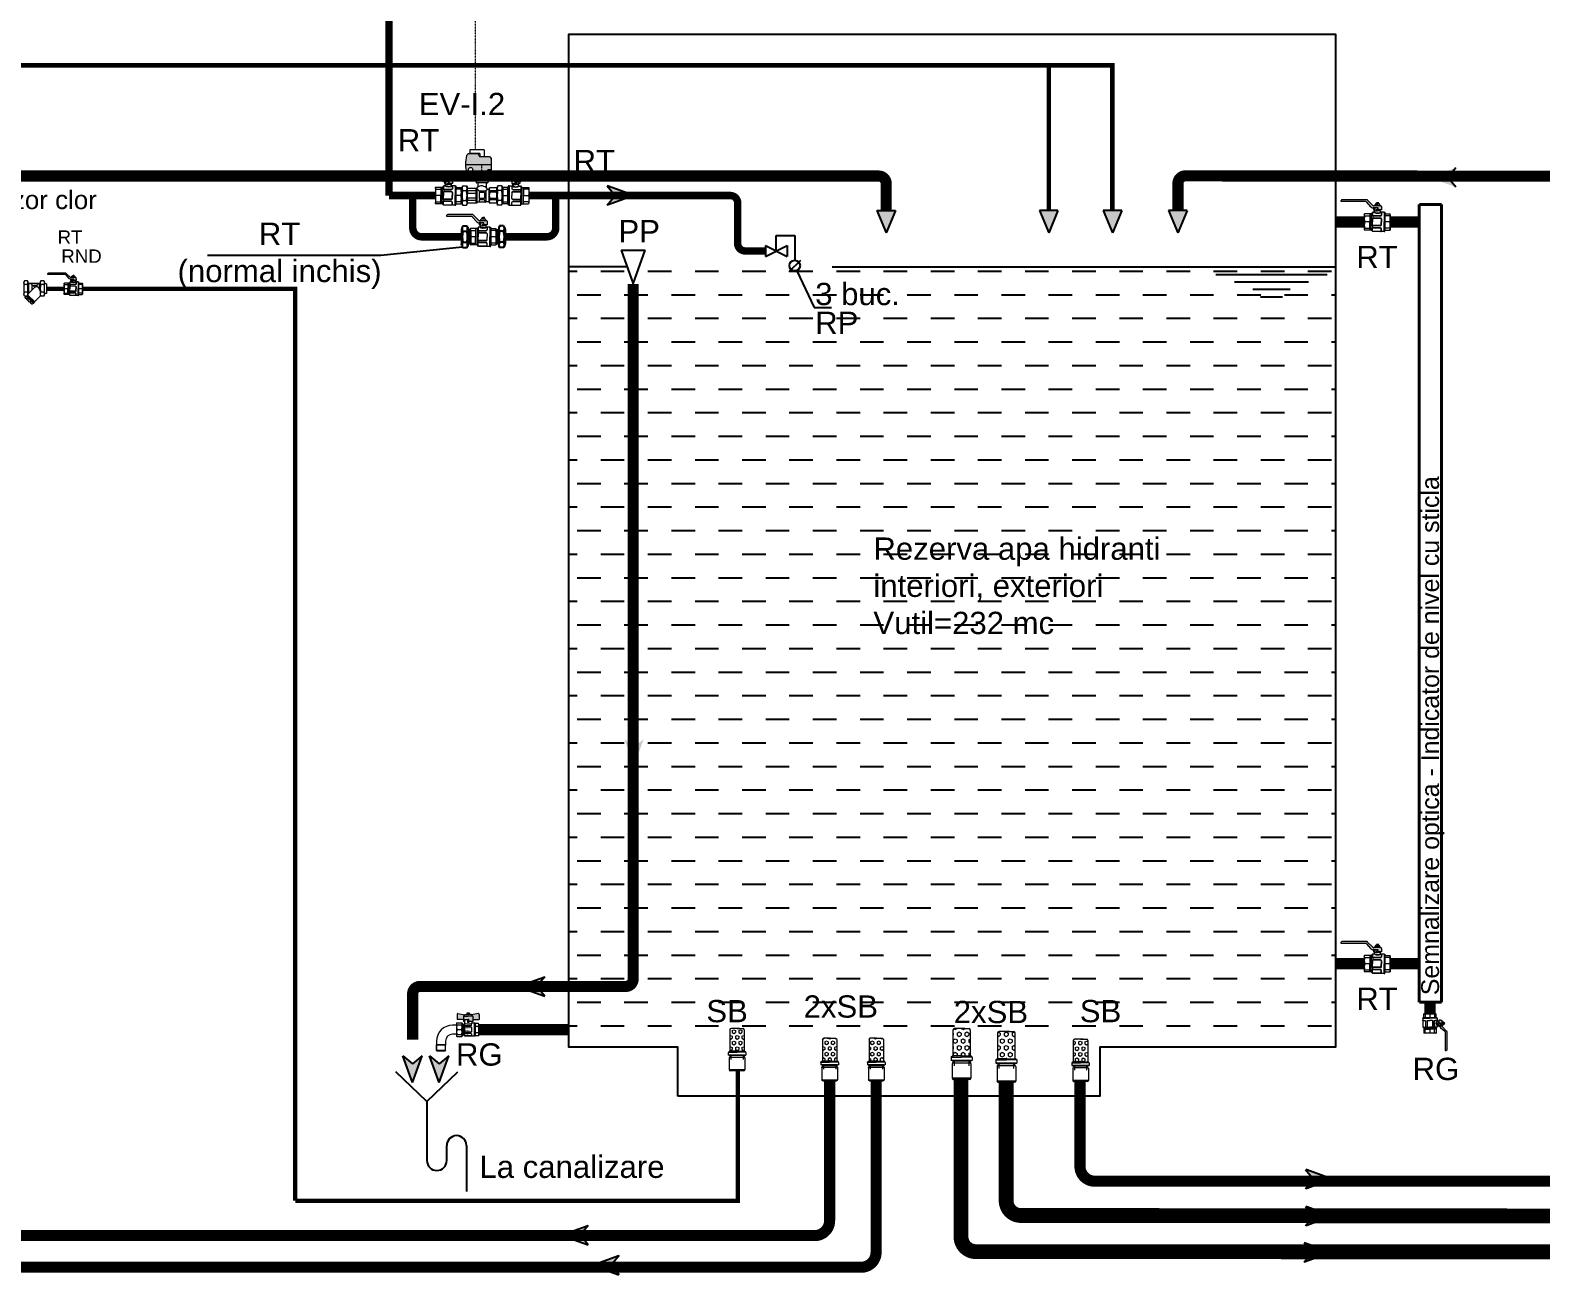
# Model space of a CAD drawing. Extents: x -6531732 to 89637, y -8915 to 32458.
# Drawn here: x 19345 to 29517, y 15421 to 23799 of the extents above; entities that cross this region are included whole.
import ezdxf
from ezdxf.enums import TextEntityAlignment as Align

# ---------------------------------------------------------------- set-up
doc = ezdxf.new("R2010")
doc.units = 0
doc.linetypes.add('ACAD_ISO07W100', pattern=[3, 0, -3])
doc.linetypes.add('DASHED', pattern=[0.75, 0.5, -0.25])
doc.layers.add('MC-SAN-VANE', color=7, linetype='Continuous')
doc.layers.add('SAN-MC-TEXT', color=7, linetype='Continuous')
for name, color, linetype, lineweight in [('S_HIDRANT', 1, 'HE_LINE', 25), ('S_TEXT', 7, 'Continuous', 15), ('SAN-MC-APA RECE', 5, 'Continuous', 25), ('SAN-MC-Circuit_Informatii', 83, 'ACAD_ISO07W100', 25), ('SAN-MC-COLD WATER', 5, 'Continuous', 30), ('SAN-MC-HIDRANT', 1, 'HE_LINE', 25), ('SAN-MC-RECIRCULARE BAZIN', 21, 'GW_LINE', 30), ('SAN-MC-VALVE', 7, 'Continuous', 5)]:
    doc.layers.add(name, color=color, linetype=linetype, lineweight=lineweight)
doc.styles.get("Standard").update_dxf_attribs({"font": 'arial.ttf'})
doc.styles.add('txt', font='TXT', dxfattribs={"height": 0.2})
doc.linetypes.add('GW_LINE', pattern='A,50,15,["GW",Standard,S=0.1,R=0,X=2.5,Y=-6],-30', length=95)
doc.linetypes.add('HE_LINE', pattern='A,300,-250,["HE",Standard,S=0.5,R=0,X=-100.5,Y=-30.5],-100', length=650)
doc.linetypes.add('PSI_LINE', pattern='A,300,-150,["PSI",Standard,S=0.5,R=0,X=-130,Y=-30],-5', length=455)
doc.dimstyles.get("Standard").update_dxf_attribs({"dimtxt": 0.18, "dimasz": 0.18, "dimexe": 0.18, "dimexo": 0.0625, "dimgap": 0.09, "dimtad": 0, "dimtih": 1, "dimtoh": 1, "dimdec": 4, "dimzin": 0, "dimdsep": 46, "dimtxsty": 'Standard', "dimcen": 0.09, "dimadec": 0, "dimazin": 0, "dimtfac": 1, "dimtdec": 4, "dimtofl": 0, "dimtmove": 0, "dimatfit": 3, "dimfxl": 1, "dimtolj": 1, "dimtzin": 0, "dimarcsym": 0})

# ---------------------------------------------------------------- blocks, each defined once
blk = doc.blocks.new('Robinet Golire')
at = {"layer": 'SAN-MC-VALVE', "lineweight": 5}
h = blk.add_hatch(color=1, dxfattribs=at)
h.dxf.hatch_style = 1
h.paths.add_polyline_path([(-78, 83), (-117.3, 90, 0.466736), (-122, 86), (-122, 57), (-86, 57), (-86, 75)])
h.paths.add_polyline_path([(-44, 85), (-60, 85), (-76, 85), (-86, 75), (-60, 75), (-34, 75)])
h.paths.add_polyline_path([(-34, 75), (-60, 75), (-86, 75), (-86, 57), (-82, 57), (-58, 57, -0.414214), (-56, 55), (-56, 51), (-56, 45), (-34, 45)])
h.paths.add_polyline_path([(2, 86, 0.466736), (-2.7, 90), (-42, 83), (-34, 75), (-34, 57), (2, 57)])
at = {"layer": 'SAN-MC-VALVE', "linetype": 'Continuous', "lineweight": 5}
for p, q in [((-122, 86), (-122, 57)), ((-117.3, 90), (-78, 83)), ((-86, 75), (-76, 85)), ((-76, 85), (-60, 85)), ((-68.8, 86), (-68.8, 85)), ((-67.6, 87), (-67.8, 87)), ((-67, 92), (-67, 87.6)), ((-54, 93), (-66, 93)), ((-60, 93), (-60, 87)), ((-44, 85), (-60, 85)), ((-53, 87.6), (-53, 92)), ((-52.2, 87), (-52.4, 87)), ((-51.2, 85), (-51.2, 86)), ((-34, 75), (-44, 85)), ((-2.7, 90), (-42, 83)), ((2, 86), (2, 57)), ((-125.4, 25), (-147.4, 25)), ((-124.8, 26.1), (-125.4, 25)), ((-125.4, 25), (-125.4, -25)), ((-124.8, 36.5), (-123.3, 39)), ((-124.8, 36.5), (-124.8, -36.5)), ((-123.3, 39), (-95.9, 39)), ((-123.3, 27.9), (-95.9, 27.9)), ((-95.9, 0), (-123.3, 0)), ((-82, 57), (-122, 57)), ((-95.9, 39), (-94.4, 36.5)), ((-94.4, 36.5), (-94.4, -36.5)), ((-94.4, 29), (-86.1, 29)), ((-80, 35.1), (-86.1, 29)), ((-86.1, 29), (-86.1, -29)), ((-86, 75), (-60, 75)), ((-86, 75), (-86, 45)), ((-80, 45), (-86, 45)), ((-82, 57), (-58, 57)), ((-82, 57), (-82, 45)), ((-80.1, 35), (-75.5, 35)), ((-80.1, 35), (-80.1, 22)), ((-44, 22), (-80.1, 22)), ((-44, 14), (-80.1, 14)), ((-80.1, 14), (-80.1, -14)), ((-80, 57), (-80, 35)), ((-78.1, 22), (-78.1, 14)), ((-56, 51), (-64, 51)), ((-64, 51), (-64, 41)), ((-56, 45), (-64, 45)), ((-56, 41), (-64, 41)), ((-34, 75), (-60, 75)), ((-56, 51), (-56, 55)), ((-56, 51), (-56, 41)), ((-34, 45), (-56, 45)), ((-42, 24), (-42, 35.2)), ((-42, 12), (-42, -12)), ((-40, 45), (-40, 37)), ((-20, 37), (-40, 37)), ((-34, 75), (-34, 45)), ((-34, 57), (2, 57)), ((-26, 37), (-26, -37)), ((-20, 37), (-20, -37)), ((-2, 34.5), (-20, 34.5)), ((-2, 17.2), (-20, 17.2)), ((0, 31), (-2, 34.5)), ((0, 31), (0, -31)), ((-237.4, -65), (-237.4, -85.4)), ((-187.4, -65), (-187.4, -85.4)), ((-125.4, -25), (-147.4, -25)), ((-125.4, -25), (-124.8, -26.1)), ((-124.8, -36.5), (-123.3, -39)), ((-123.3, -27.9), (-95.9, -27.9)), ((-123.3, -39), (-95.9, -39)), ((-95.9, -39), (-94.4, -36.5)), ((-94.4, -29), (-86.1, -29)), ((-78.1, -37), (-86.1, -29)), ((-44, -14), (-80.1, -14)), ((-44, -22), (-80.1, -22)), ((-80.1, -22), (-80.1, -35)), ((-44, -35), (-80.1, -35)), ((-78.1, -14), (-78.1, -22)), ((-78.1, -35), (-78.1, -37)), ((-20, -37), (-78.1, -37)), ((-42, -24), (-42, -33)), ((-2, -17.2), (-20, -17.2)), ((-2, -34.5), (-20, -34.5)), ((0, -31), (-2, -34.5)), ((-237.4, -85.4), (-238.5, -86)), ((-186.3, -86), (-238.5, -86)), ((-238.5, -91), (-238.5, -86)), ((-238.5, -117.6), (-238.5, -91)), ((-186.3, -117.6), (-238.5, -117.6)), ((-236.1, -120), (-238.5, -117.6)), ((-236.8, -86), (-237.6, -85.5)), ((-187.4, -85.4), (-237.4, -85.4)), ((-236.8, -91), (-236.8, -86)), ((-236.8, -91), (-236.8, -119.3)), ((-188.7, -120), (-236.1, -120)), ((-186.3, -117.6), (-188.7, -120)), ((-187.1, -85.5), (-188, -86)), ((-188, -91), (-188, -86)), ((-188, -119.3), (-188, -91)), ((-186.3, -86), (-187.4, -85.4)), ((-186.3, -91), (-186.3, -86)), ((-186.3, -117.6), (-186.3, -91))]:
    blk.add_line(p, q, dxfattribs=at)
for centre, radius, start, end in [((-118, 86), 4, 79.9194, 180), ((-67.8, 86), 1, 90, 180), ((-67.6, 87.6), 0.6, 270, 0), ((-63.8, 75.3), 12.3, 71.94677, 106.39293), ((-66, 92), 1, 90, 180), ((-63.5, 86.4), 6.62, 58.10921, 121.89079), ((-56.5, 86.4), 6.62, 58.10921, 121.89079), ((-56.2, 75.3), 12.3, 73.60707, 108.05323), ((-54, 92), 1, 0, 90), ((-52.4, 87.6), 0.6, 180, 270), ((-52.2, 86), 1, 0, 90), ((-2, 86), 4, 0, 100.0806), ((-147.4, -65), 90, 90, 180), ((-113.5, 33.5), 11.3, 150.64159, 209.35841), ((-56.8, 14), 68, 168.13983, 191.86017), ((-105.7, 33.5), 11.3, 330.64159, 29.35841), ((-162.4, 14), 68, 348.13983, 11.86017), ((-60, 76.1), 44, 249.38726, 297.06653), ((-58, 55), 2, 0, 90), ((-44, 24), 2, 270, 0), ((-44, 12), 2, 0, 90), ((-19.2, 25.9), 19.3, 333.33688, 26.66312), ((-73.7, 0), 73.7, 346.50423, 13.49577), ((-147.4, -65), 40, 90, 180), ((-56.8, -14), 68, 168.13983, 191.86017), ((-113.5, -33.5), 11.3, 150.64159, 209.35841), ((-162.4, -14), 68, 348.13983, 11.86017), ((-105.7, -33.5), 11.3, 330.64159, 29.35841), ((-44, -12), 2, 270, 0), ((-44, -24), 2, 0, 90), ((-44, -33), 2, 270, 0), ((-19.1, -25.8), 19.1, 333.2139, 26.7861)]:
    blk.add_arc(centre, radius, start, end, dxfattribs=at)
at = {"layer": 'SAN-MC-VALVE', "linetype": 'Continuous', "lineweight": 5, "style": 'txt'}
for s, height, width, p in [('CW617N', 6, 0.666667, (-60.8, 7)), ('PN40', 8, 0.75, (-61.7, -6.2))]:
    blk.add_text(s, height=height, dxfattribs=dict(at, width=width)).set_placement(p, align=Align.MIDDLE)
blk.add_text('ITALY', height=5, dxfattribs=at).set_placement((-63.8, -28), align=Align.MIDDLE)
blk = doc.blocks.new('Robinet Sfera')
at = {"layer": 'SAN-MC-VALVE'}
h = blk.add_hatch(color=1, dxfattribs=at)
h.dxf.hatch_style = 1
h.paths.add_polyline_path([(116, 81), (117, 103), (116, 105), (116, 106), (115, 107), (114, 107), (113, 108), (112, 108), (63, 108), (61, 108), (59, 109), (20, 148), (19, 149), (17, 150), (-151, 150), (-155, 148), (-156, 145), (-156, 137), (8, 137), (10, 137), (12, 136), (14, 135), (15, 134), (42, 102), (46, 98), (47, 97), (50, 96), (53, 95), (57, 94), (60, 94), (93, 94), (93, 81)])
at = {"layer": 'SAN-MC-VALVE', "linetype": 'Continuous'}
for p, q in [((-156, 137), (-156, 145)), ((-156, 137), (-156, 138)), ((8, 137), (-156, 137)), ((17, 150), (-151, 150)), ((15, 134), (42, 102)), ((59, 109), (20, 148)), ((89, 108), (63, 108)), ((72, 110), (72, 116)), ((77, 120), (89, 120)), ((81, 123), (79, 123)), ((79, 120), (79, 123)), ((79, 123), (89, 123)), ((79, 120), (80, 121)), ((79, 120), (79, 121)), ((79, 121), (79, 120)), ((80, 120), (82, 121)), ((80, 121), (80, 120)), ((81, 123), (81, 129)), ((81, 129), (89, 129)), ((82, 120), (85, 121)), ((82, 121), (82, 120)), ((85, 121), (85, 120)), ((85, 120), (89, 121)), ((96, 129), (89, 129)), ((89, 123), (89, 128)), ((99, 123), (89, 123)), ((89, 120), (92, 121)), ((89, 121), (89, 120)), ((100, 120), (89, 120)), ((112, 108), (89, 108)), ((92, 120), (95, 121)), ((92, 121), (92, 120)), ((95, 120), (97, 121)), ((95, 121), (95, 120)), ((96, 123), (96, 129)), ((96, 123), (99, 123)), ((97, 120), (99, 121)), ((97, 121), (97, 120)), ((99, 121), (99, 123)), ((99, 120), (99, 121)), ((99, 120), (99, 121)), ((99, 120), (99, 121)), ((99, 121), (99, 120)), ((105, 110), (105, 116)), ((117, 94), (117, 103)), ((0, 51), (2, 55)), ((0, 51), (0, -51)), ((47, 55), (2, 55)), ((2, 42), (36, 42)), ((36, 0), (2, 0)), ((36, 55), (36, 0)), ((36, -55), (36, 0)), ((57, 65), (47, 55)), ((47, 55), (47, 0)), ((47, -55), (47, 0)), ((68, 64), (55, 64)), ((55, 64), (55, 39)), ((109, 41), (55, 41)), ((109, 39), (55, 39)), ((109, 26), (55, 26)), ((55, 26), (55, 0)), ((109, 24), (55, 24)), ((55, -26), (55, 0)), ((68, 65), (57, 65)), ((57, 39), (57, 26)), ((93, 94), (60, 94)), ((61, 94), (61, 81)), ((61, 81), (72, 81)), ((69, 65), (69, 74)), ((71, 75), (89, 75)), ((72, 75), (72, 94)), ((85, 76), (85, 86)), ((93, 76), (85, 76)), ((86, 87), (92, 87)), ((92, 81), (86, 81)), ((107, 75), (89, 75)), ((93, 81), (93, 94)), ((93, 76), (93, 86)), ((116, 81), (93, 81)), ((106, 75), (106, 81)), ((108, 65), (108, 74)), ((134, 65), (110, 65)), ((110, 64), (110, 64)), ((114, 61), (114, 46)), ((114, 20), (114, 0)), ((114, -20), (114, 0)), ((115, 61), (115, 46)), ((115, 20), (115, 0)), ((115, -20), (115, 0)), ((116, 94), (117, 94)), ((116, 94), (116, 81)), ((134, 61), (134, 65)), ((134, 65), (134, 64)), ((134, 65), (134, 0)), ((134, 65), (138, 65)), ((134, 64), (134, 63)), ((134, 63), (134, 0)), ((134, -63), (134, 0)), ((134, 0), (134, -65)), ((138, 65), (141, 56)), ((138, 65), (138, 0)), ((138, -65), (138, 0)), ((141, -55), (141, 55)), ((173, 42), (141, 42)), ((173, 0), (141, 0)), ((142, 55), (173, 55)), ((175, 51), (173, 55)), ((175, 43), (175, -43)), ((0, -51), (2, -55)), ((2, -42), (36, -42)), ((47, -55), (2, -55)), ((57, -65), (47, -55)), ((109, -24), (55, -24)), ((109, -26), (55, -26)), ((109, -39), (55, -39)), ((55, -64), (55, -39)), ((109, -41), (55, -41)), ((110, -64), (55, -64)), ((57, -39), (57, -26)), ((134, -65), (57, -65)), ((114, -61), (114, -46)), ((115, -61), (115, -46)), ((134, -65), (134, -62)), ((134, -64), (134, -63)), ((134, -65), (134, -64)), ((134, -65), (138, -65)), ((138, -65), (141, -56)), ((173, -42), (141, -42)), ((142, -55), (173, -55)), ((175, -51), (173, -55))]:
    blk.add_line(p, q, dxfattribs=at)
at = {"layer": 'SAN-MC-VALVE'}
blk.add_line((175, 49), (175, -49), dxfattribs=at)
at = {"layer": 'SAN-MC-VALVE', "linetype": 'Continuous'}
for centre, radius, start, end in [((-151, 145), 4.67, 90, 180), ((8, 128), 9.33, 39.9999, 90), ((17, 145), 4.67, 45.0001, 90), ((60, 117), 23.3, 220, 270), ((63, 112), 4.67, 225.0004, 270), ((70, 110), 2.33, 270, 0), ((77, 116), 4.67, 90, 180), ((84, 106), 17.3, 72.983, 107.017), ((85, 115), 14.2, 74.0201, 105.9799), ((93, 115), 14.2, 74.0201, 105.9799), ((94, 106), 17.4, 73.0712, 106.9288), ((100, 116), 4.67, 0, 90), ((107, 110), 2.33, 180, 270), ((112, 103), 4.67, 0, 90), ((10, 49), 10.3, 140.9211, 219.0789), ((98, 21), 98.2, 167.5816, 192.4184), ((98, -21), 98.2, 167.5816, 192.4184), ((68, 67), 1.56, 270, 0), ((68, 65), 1.56, 270, 0), ((71, 74), 1.56, 90, 180), ((86, 86), 0.778, 90, 180), ((86, 82), 0.778, 180, 270), ((92, 86), 0.778, 0, 90), ((92, 82), 0.778, 270, 0), ((107, 74), 1.56, 0, 90), ((110, 67), 1.56, 180, 270), ((110, 65), 1.56, 180, 270), ((109, 46), 4.67, 270, 0), ((109, 46), 6.22, 270, 0), ((109, 20), 6.22, 0, 90), ((109, 20), 4.67, 0, 90), ((110, 61), 3.11, 0, 90), ((112, 61), 3.11, 0, 90), ((142, 57), 1.56, 195.0002, 270), ((164, 49), 10.5, 321.7703, 38.2297), ((74, 21), 101, 347.8706, 12.1294), ((74, -21), 101, 347.8706, 12.1294), ((10, -49), 10.3, 140.9211, 219.0789), ((109, -20), 6.22, 270, 0), ((109, -20), 4.67, 270, 0), ((109, -46), 6.22, 0, 90), ((109, -46), 4.67, 0, 90), ((110, -61), 3.11, 270, 0), ((112, -61), 3.11, 270, 0), ((112, -67), 3.11, 89.99999722523565, 90), ((142, -57), 1.56, 90, 164.9998), ((164, -49), 10.5, 321.7703, 38.2297)]:
    blk.add_arc(centre, radius, start, end, dxfattribs=at)
at = {"layer": 'SAN-MC-VALVE', "linetype": 'Continuous', "extrusion": (0, 0, -1)}
for centre, major_axis, ratio in [((89, 66), (-19.4, -0.8), 0.343041), ((89, 64), (-19.9, 0), 0.355391)]:
    blk.add_ellipse(centre, major_axis=major_axis, ratio=ratio, start_param=3.141593, end_param=6.283185, dxfattribs=at)
blk = doc.blocks.new('Electrovana')
at = {"layer": 'SAN-MC-VALVE'}
h = blk.add_hatch(color=114, dxfattribs=at)
h.dxf.hatch_style = 1
h.paths.add_polyline_path([(253, 530, -0.142538), (244, 544), (240, 560, 0.265741), (218, 571), (97, 571, 0.235859), (69, 550, 0.055764), (57, 420), (407, 420), (407, 513, 0.33673), (383, 530)])
h = blk.add_hatch(color=114, dxfattribs=at)
h.dxf.hatch_style = 1
h.paths.add_polyline_path([(352, 288), (352, 339, -0.325364), (368, 354), (407, 354), (407, 420), (57, 420, 0.047546), (69, 309, 0.433153), (94, 288)])
h.paths.add_polyline_path([(96, 356, -1), (155, 356, -1)], flags=16)
at = {"layer": 'SAN-MC-VALVE', "linetype": 'Continuous'}
for p, q in [((311, 629), (113, 629)), ((113, 629), (113, 577)), ((311, 629), (311, 530)), ((407, 420), (56, 420)), ((221, 571), (97, 571)), ((254, 577), (113, 577)), ((244, 545), (240, 560)), ((385, 530), (253, 530)), ((254, 577), (254, 530)), ((407, 513), (407, 288)), ((407, 288), (89, 288)), ((152, 241), (152, 289)), ((153, 241), (361, 241)), ((203, 241), (203, 200)), ((352, 288), (352, 339)), ((361, 200), (361, 288)), ((361, 241), (361, 241)), ((407, 354), (368, 354)), ((5, 105), (0, 87)), ((0, 87), (0, -87)), ((4, 102), (9, 102)), ((5, 105), (5, -102)), ((9, 105), (5, 105)), ((18, 132), (9, 117)), ((9, 117), (9, -117)), ((18, 132), (67, 132)), ((18, 67), (67, 67)), ((67, 132), (76, 117)), ((76, 117), (76, -117)), ((76, 79), (76, -76)), ((78, 76), (76, 79)), ((81, 102), (78, 97)), ((78, 97), (78, -95)), ((78, -74), (78, 76)), ((81, 102), (210, 102)), ((81, 68), (196, 68)), ((81, 68), (81, 33)), ((81, 33), (196, 33)), ((196, 102), (196, -100)), ((361, 200), (203, 200)), ((361, 200), (203, 200)), ((203, 200), (203, 174)), ((359, 172), (205, 172)), ((215, -98), (215, 98)), ((226, 170), (226, 116)), ((314, 58), (243, 58)), ((314, 40), (243, 40)), ((243, 40), (243, -40)), ((314, 40), (314, -40)), ((333, 66), (333, -91)), ((339, 170), (339, 109)), ((356, 86), (372, 86)), ((361, 200), (361, 174)), ((375, 86), (375, -84)), ((376, 88), (387, 107)), ((483, 107), (387, 107)), ((483, 63), (387, 63)), ((387, 63), (387, 45)), ((483, 45), (387, 45)), ((488, 98), (483, 107)), ((483, 63), (483, 45)), ((488, 98), (488, -95)), ((488, -61), (488, 63)), ((501, 132), (492, 117)), ((492, 117), (492, -117)), ((550, 132), (501, 132)), ((550, 67), (501, 67)), ((550, 132), (560, 117)), ((560, 117), (560, -117)), ((560, 105), (563, 105)), ((564, 102), (560, 102)), ((563, 105), (563, -102)), ((563, 105), (568, 87)), ((568, 87), (568, -87)), ((5, -105), (0, -87)), ((4, -102), (9, -102)), ((9, -105), (5, -105)), ((18, -132), (9, -117)), ((18, -67), (67, -67)), ((18, -132), (67, -132)), ((18, -132), (67, -132)), ((67, -132), (76, -117)), ((76, -76), (78, -74)), ((81, -100), (78, -95)), ((81, -31), (196, -31)), ((81, -31), (81, -66)), ((81, -66), (196, -66)), ((81, -100), (213, -100)), ((330, -93), (217, -93)), ((314, -40), (243, -40)), ((314, -59), (243, -59)), ((243, -59), (243, -93)), ((314, -59), (314, -93)), ((335, -84), (372, -84)), ((376, -86), (387, -105)), ((483, -43), (387, -43)), ((387, -43), (387, -61)), ((483, -61), (387, -61)), ((483, -105), (387, -105)), ((483, -43), (483, -61)), ((488, -95), (483, -105)), ((501, -132), (492, -117)), ((550, -67), (501, -67)), ((550, -132), (501, -132)), ((550, -132), (501, -132)), ((550, -132), (560, -117)), ((564, -102), (560, -102)), ((560, -105), (563, -105)), ((563, -105), (568, -87))]:
    blk.add_line(p, q, dxfattribs=at)
at = {"layer": 'SAN-MC-VALVE'}
for p, q in [((488, 87), (492, 80)), ((488, -87), (492, -82))]:
    blk.add_line(p, q, dxfattribs=at)
blk.add_circle((126, 356), 29.7, dxfattribs=at)
at = {"layer": 'SAN-MC-VALVE', "linetype": 'Continuous'}
for centre, radius, start, end in [((646, 430), 590, 168.2727, 191.9282), ((104, 532), 39.3, 99.7422, 152.8269), ((219, 546), 24.7, 33.2981, 87.1742), ((274, 553), 31, 193.5778, 227.9574), ((384, 506), 23.5, 17.3011, 88.3073), ((91, 310), 21.7, 182.7072, 263.6129), ((370, 336), 18.1, 97.7386, 169.8307), ((71, 100), 62.5, 148.5878, 211.4122), ((261, 0), 252, 164.5036, 180), ((261, 0), 252, 180, 195.4964), ((14, 100), 62.5, 328.5878, 31.4122), ((-176, 0), 252, 0, 15.4964), ((-176, 0), 252, 344.5036, 0), ((128, 85), 49.9, 160.0653, 199.9347), ((251, 1), 172, 169.3114, 190.6886), ((205, 174), 1.88, 180, 270), ((210, 105), 2.35, 270, 0), ((348, 164), 149, 204.6105, 225.2758), ((224, 170), 1.88, 0, 90), ((298, 125), 68.2, 283.3029, 325.7556), ((341, 170), 1.88, 90, 180), ((356, 88), 2.35, 180, 270), ((359, 174), 1.88, 270, 0), ((372, 91), 4.71, 270, 330), ((429, 85), 47.6, 152.3465, 207.6535), ((560, 1), 178, 165.8047, 194.1953), ((440, 85), 47.6, 332.3465, 27.6535), ((310, 1), 178, 345.8047, 14.1953), ((555, 100), 62.5, 148.5878, 211.4122), ((744, 0), 252, 164.5036, 180), ((744, 0), 252, 180, 195.4964), ((497, 100), 62.5, 328.5878, 31.4122), ((308, 0), 252, 0, 15.4964), ((308, 0), 252, 344.5036, 0), ((71, -100), 62.5, 148.5878, 211.4122), ((14, -100), 62.5, 328.5878, 31.4122), ((128, -83), 49.9, 160.0653, 199.9347), ((213, -98), 2.35, 270, 0), ((217, -95), 2.35, 90, 180), ((330, -91), 2.35, 270, 0), ((335, -86), 2.35, 90, 180), ((372, -88), 4.71, 30, 90), ((429, -83), 47.6, 152.3465, 207.6535), ((440, -83), 47.6, 332.3465, 27.6535), ((555, -100), 62.5, 148.5878, 211.4122), ((497, -100), 62.5, 328.5878, 31.4122)]:
    blk.add_arc(centre, radius, start, end, dxfattribs=at)
at = {"layer": 'SAN-MC-VALVE'}
blk.add_arc((278, 39), 92.3, 31.9388, 134.9687, dxfattribs=at)
blk = doc.blocks.new('Sorb')
at = {"layer": 'SAN-MC-VALVE', "linetype": 'Continuous', "lineweight": 5}
h = blk.add_hatch(dxfattribs=at)
h.set_pattern_fill('HEX', scale=5)
h.set_pattern_definition([(0, (630084.182, 42518.263), (0, 27.4963066), [15.875, -31.75]), (120, (630084.182, 42518.263), (-23.8125, -13.7481533), [15.875, -31.75]), (60, (630100.057, 42518.263), (-23.8125, 13.7481533), [15.875, -31.75])])
h.paths.add_polyline_path([(774681, -65582, 0.416506), (774670, -65592), (774670, -65643), (774670, -65671), (774670, -65693, 0.411921), (774681, -65704), (774860, -65704), (774860, -65704, -0.145649), (774862, -65705), (774862, -65648), (774860, -65647), (774860, -65643), (774860, -65639), (774862, -65638), (774862, -65581, -0.155096), (774859, -65582)])
at = {"layer": 'SAN-MC-VALVE', "color": 7, "linetype": 'Continuous', "lineweight": 5}
for p, q in [((774670, -65643), (774670, -65592)), ((774681, -65582), (774859, -65582)), ((774869, -65570), (774860, -65582)), ((774862, -65638), (774862, -65581)), ((774868, -65572), (774864, -65579)), ((774870, -65570), (774870, -65643)), ((774873, -65569), (774893, -65569)), ((774893, -65569), (774894, -65570)), ((774894, -65708), (774894, -65570)), ((774894, -65576), (774894, -65715)), ((774894, -65576), (774896, -65578)), ((774894, -65578), (774896, -65578)), ((774898, -65578), (774898, -65707)), ((774898, -65592), (774931, -65592)), ((774670, -65643), (774670, -65614)), ((774670, -65643), (774670, -65614)), ((774670, -65621), (774670, -65671)), ((774670, -65643), (774670, -65693)), ((774670, -65643), (774670, -65671)), ((774670, -65643), (774670, -65671)), ((774860, -65639), (774862, -65638)), ((774860, -65639), (774870, -65639)), ((774860, -65639), (774860, -65643)), ((774860, -65647), (774860, -65643)), ((774860, -65647), (774870, -65647)), ((774860, -65647), (774862, -65648)), ((774862, -65638), (774870, -65639)), ((774862, -65648), (774870, -65647)), ((774862, -65648), (774862, -65705)), ((774870, -65716), (774870, -65643)), ((774898, -65694), (774931, -65694)), ((774681, -65704), (774859, -65704)), ((774869, -65715), (774860, -65704)), ((774868, -65714), (774864, -65706)), ((774873, -65717), (774893, -65717)), ((774893, -65717), (774894, -65715)), ((774894, -65710), (774896, -65708)), ((774894, -65708), (774896, -65708))]:
    blk.add_line(p, q, dxfattribs=at)
at = {"layer": 'SAN-MC-VALVE', "linetype": 'Continuous', "lineweight": 5}
for p, q in [((774898, -65592), (774911, -65579)), ((774898, -65592), (774898, -65694)), ((774913, -65579), (774913, -65705)), ((774917, -65577), (775019, -65577)), ((775019, -65577), (775019, -65708)), ((775027, -65585), (775027, -65700)), ((774898, -65694), (774911, -65706)), ((774917, -65708), (775019, -65708)), ((774917, -65708), (775016, -65708))]:
    blk.add_line(p, q, dxfattribs=at)
at = {"layer": 'SAN-MC-VALVE', "color": 7, "linetype": 'Continuous', "lineweight": 5}
for centre, radius, start, end in [((774681, -65592), 10.4, 90, 179.5511), ((774859, -65577), 5.18, 270, 330), ((774873, -65574), 5.18, 90, 150), ((774899, -65575), 3.89, 225, 245.5302), ((774899, -65575), 3.89, 225, 245.5302), ((774681, -65693), 10.4, 180.4489, 270), ((774859, -65709), 5.18, 30, 90), ((774873, -65711), 5.18, 210, 270), ((774899, -65711), 3.89, 114.4698, 135), ((774899, -65711), 3.89, 114.4698, 135)]:
    blk.add_arc(centre, radius, start, end, dxfattribs=at)
at = {"layer": 'SAN-MC-VALVE', "linetype": 'Continuous', "lineweight": 5}
for centre, start, end in [((774917, -65585), 90, 132.8475), ((775019, -65585), 0, 90), ((774917, -65700), 225.855, 270), ((775019, -65700), 270, 0)]:
    blk.add_arc(centre, 8.05, start, end, dxfattribs=at)
blk = doc.blocks.new('VANE')
at = {"layer": 'MC-SAN-VANE', "lineweight": 5}
h = blk.add_hatch(color=1, dxfattribs=at)
h.dxf.hatch_style = 1
h.paths.add_polyline_path([(104802, 148969), (104817, 148970), (104818, 148970), (104819, 148969), (104820, 148968), (104820, 148968), (104820, 148967), (104820, 148967), (104820, 148932), (104821, 148931), (104821, 148930), (104849, 148902), (104850, 148901), (104850, 148900), (104850, 148782), (104849, 148780), (104847, 148779), (104841, 148779), (104841, 148894), (104841, 148895), (104841, 148896), (104840, 148898), (104839, 148899), (104816, 148917), (104814, 148920), (104813, 148921), (104812, 148923), (104811, 148925), (104811, 148928), (104811, 148930), (104811, 148953), (104802, 148953)])
at = {"layer": 'MC-SAN-VANE', "linetype": 'Continuous', "lineweight": 5}
for p, q in [((104699, 148985), (104706, 148987)), ((104699, 148985), (104745, 148985)), ((104699, 148982), (104699, 148985)), ((104745, 148982), (104699, 148982)), ((104699, 148982), (104699, 148928)), ((104699, 148982), (104702, 148982)), ((104699, 148982), (104700, 148982)), ((104700, 148982), (104701, 148982)), ((104700, 148965), (104700, 148927)), ((104701, 148982), (104745, 148982)), ((104703, 148969), (104713, 148969)), ((104703, 148968), (104713, 148968)), ((104709, 149011), (104706, 149009)), ((104706, 148988), (104706, 149009)), ((104706, 148987), (104784, 148987)), ((104715, 149009), (104715, 148987)), ((104716, 148964), (104716, 148927)), ((104717, 148964), (104717, 148927)), ((104727, 148964), (104727, 148927)), ((104728, 148964), (104728, 148927)), ((104731, 148969), (104745, 148969)), ((104731, 148968), (104745, 148968)), ((104745, 149009), (104745, 148987)), ((104791, 148985), (104745, 148985)), ((104791, 148982), (104745, 148982)), ((104789, 148982), (104745, 148982)), ((104759, 148969), (104745, 148969)), ((104759, 148968), (104745, 148968)), ((104762, 148964), (104762, 148927)), ((104763, 148964), (104763, 148927)), ((104773, 148964), (104773, 148927)), ((104774, 148964), (104774, 148927)), ((104775, 149009), (104775, 148987)), ((104787, 148969), (104777, 148969)), ((104787, 148968), (104777, 148968)), ((104781, 149011), (104784, 149009)), ((104784, 148988), (104784, 149009)), ((104791, 148985), (104784, 148987)), ((104787, 148982), (104791, 148982)), ((104790, 148982), (104789, 148982)), ((104791, 148982), (104790, 148982)), ((104790, 148965), (104790, 148965)), ((104790, 148935), (104790, 148927)), ((104791, 148982), (104791, 148985)), ((104791, 148982), (104791, 148965)), ((104791, 148964), (104796, 148964)), ((104791, 148937), (104796, 148937)), ((104791, 148935), (104791, 148928)), ((104798, 148963), (104798, 148950)), ((104798, 148962), (104802, 148962)), ((104798, 148953), (104806, 148953)), ((104798, 148953), (104798, 148947)), ((104798, 148938), (104798, 148950)), ((104798, 148947), (104806, 148947)), ((104798, 148938), (104811, 148938)), ((104802, 148969), (104802, 148953)), ((104811, 148969), (104802, 148969)), ((104802, 148953), (104811, 148953)), ((104802, 148952), (104802, 148948)), ((104802, 148931), (104802, 148938)), ((104811, 148931), (104802, 148931)), ((104806, 148948), (104806, 148952)), ((104811, 148970), (104817, 148970)), ((104811, 148969), (104811, 148970)), ((104811, 148953), (104811, 148930)), ((104820, 148967), (104820, 148950)), ((104820, 148950), (104820, 148932)), ((104821, 148930), (104849, 148902)), ((104822, 148962), (104826, 148962)), ((104822, 148939), (104826, 148939)), ((104829, 148958), (104829, 148950)), ((104829, 148956), (104829, 148957)), ((104829, 148957), (104829, 148957)), ((104829, 148957), (104829, 148957)), ((104829, 148957), (104829, 148957)), ((104829, 148957), (104829, 148957)), ((104829, 148957), (104831, 148957)), ((104829, 148955), (104829, 148956)), ((104829, 148956), (104829, 148956)), ((104829, 148953), (104829, 148955)), ((104829, 148955), (104829, 148955)), ((104829, 148950), (104829, 148953)), ((104829, 148953), (104829, 148953)), ((104829, 148950), (104829, 148950)), ((104829, 148942), (104829, 148950)), ((104829, 148948), (104829, 148950)), ((104829, 148946), (104829, 148948)), ((104829, 148948), (104829, 148948)), ((104829, 148944), (104829, 148946)), ((104829, 148946), (104829, 148946)), ((104829, 148943), (104829, 148944)), ((104829, 148944), (104829, 148944)), ((104829, 148943), (104829, 148943)), ((104829, 148943), (104829, 148943)), ((104829, 148943), (104831, 148943)), ((104831, 148957), (104831, 148950)), ((104831, 148956), (104831, 148957)), ((104831, 148956), (104835, 148956)), ((104831, 148950), (104835, 148950)), ((104831, 148943), (104831, 148950)), ((104831, 148945), (104835, 148945)), ((104831, 148945), (104831, 148943)), ((104835, 148956), (104835, 148950)), ((104835, 148945), (104835, 148950)), ((104699, 148928), (104706, 148921)), ((104700, 148927), (104717, 148927)), ((104706, 148921), (104706, 148890)), ((104706, 148921), (104745, 148921)), ((104706, 148913), (104745, 148913)), ((104709, 148888), (104706, 148890)), ((104781, 148888), (104709, 148888)), ((104715, 148890), (104715, 148913)), ((104717, 148928), (104727, 148928)), ((104727, 148927), (104745, 148927)), ((104763, 148927), (104745, 148927)), ((104784, 148921), (104745, 148921)), ((104745, 148913), (104745, 148890)), ((104784, 148913), (104745, 148913)), ((104773, 148928), (104763, 148928)), ((104790, 148927), (104773, 148927)), ((104775, 148890), (104775, 148913)), ((104781, 148888), (104784, 148890)), ((104791, 148928), (104784, 148921)), ((104784, 148921), (104784, 148890)), ((104839, 148899), (104816, 148917)), ((104841, 148894), (104841, 148779)), ((104850, 148900), (104850, 148782)), ((104841, 148779), (104841, 148779)), ((104841, 148779), (104847, 148779))]:
    blk.add_line(p, q, dxfattribs=at)
at = {"layer": 'MC-SAN-VANE', "lineweight": 5}
blk.add_line((104781, 149011), (104709, 149011), dxfattribs=at)
at = {"layer": 'MC-SAN-VANE', "linetype": 'Continuous', "lineweight": 5}
for centre, radius, start, end in [((104703, 148966), 2.18, 90, 180), ((104703, 148965), 2.18, 90, 180), ((104711, 149003), 7.33, 51.7703, 128.2297), ((104705, 148988), 1.09, 285.0002, 0), ((104713, 148964), 4.35, 0, 90), ((104713, 148964), 3.27, 0, 90), ((104730, 148940), 70.4, 77.8706, 102.1294), ((104731, 148964), 4.35, 90, 180), ((104731, 148964), 3.27, 90, 180), ((104760, 148940), 70.4, 77.8706, 102.1294), ((104759, 148964), 4.35, 0, 90), ((104759, 148964), 3.27, 0, 90), ((104777, 148964), 4.35, 90, 180), ((104777, 148964), 3.27, 90, 180), ((104779, 149003), 7.33, 51.7703, 128.2297), ((104785, 148988), 1.09, 180, 254.9998), ((104787, 148966), 2.18, 0, 90), ((104787, 148965), 2.18, 0, 90), ((104791, 148965), 1.09, 180, 270), ((104791, 148935), 1.09, 90, 180), ((104792, 148965), 1.09, 180, 270), ((104792, 148935), 1.09, 90, 180), ((104796, 148963), 1.09, 0, 90), ((104796, 148938), 1.09, 270, 0), ((104802, 148952), 0.544, 90, 180), ((104802, 148948), 0.544, 180, 270), ((104806, 148952), 0.544, 0, 90), ((104806, 148948), 0.544, 270, 0), ((104827, 148930), 16.3, 180, 230), ((104817, 148967), 3.27, 0, 90), ((104822, 148963), 1.63, 180, 270), ((104822, 148937), 1.63, 90, 180), ((104824, 148932), 3.27, 180, 224.9996), ((104826, 148958), 3.27, 0, 90), ((104826, 148942), 3.27, 270, 0), ((104819, 148954), 12.2, 343.0712, 16.9288), ((104819, 148947), 12.1, 342.983, 17.017), ((104825, 148953), 9.92, 344.0201, 15.9799), ((104825, 148947), 9.92, 344.0201, 15.9799), ((104711, 148895), 7.19, 230.9211, 309.0789), ((104730, 148957), 68.8, 257.5816, 282.4184), ((104760, 148957), 68.8, 257.5816, 282.4184), ((104779, 148895), 7.19, 230.9211, 309.0789), ((104835, 148894), 6.53, 0, 50.0001), ((104847, 148900), 3.27, 0, 44.9999), ((104847, 148782), 3.27, 270, 0)]:
    blk.add_arc(centre, radius, start, end, dxfattribs=at)
for centre, major_axis, ratio in [((104790, 148950), (0, -13.9), 0.355391), ((104791, 148950), (-0.5, -13.6), 0.343041)]:
    blk.add_ellipse(centre, major_axis=major_axis, ratio=ratio, start_param=3.141593, end_param=6.283185, dxfattribs=at)
blk = doc.blocks.new('filtru')
at = {"layer": 'SAN-MC-VALVE', "linetype": 'Continuous', "lineweight": 5}
for p, q in [((53957, 150206), (53956, 150205)), ((53956, 150205), (53956, 150113)), ((53957, 150206), (53957, 150112)), ((53957, 150206), (53977, 150206)), ((53983, 150236), (53977, 150227)), ((53977, 150098), (53977, 150227)), ((53977, 150209), (53979, 150209)), ((53983, 150236), (54010, 150236)), ((53983, 150199), (54010, 150199)), ((53983, 150125), (54010, 150125)), ((54010, 150236), (54015, 150227)), ((54015, 150098), (54015, 150227)), ((54023, 150209), (54128, 150209)), ((54025, 150154), (54025, 150202)), ((54047, 150181), (54047, 150193)), ((54095, 150148), (54095, 150193)), ((54126, 150118), (54126, 150201)), ((54141, 150236), (54136, 150227)), ((54136, 150098), (54136, 150227)), ((54136, 150215), (54136, 150215)), ((54136, 150209), (54137, 150209)), ((54141, 150236), (54168, 150236)), ((54141, 150199), (54168, 150199)), ((54141, 150125), (54168, 150125)), ((54168, 150236), (54173, 150227)), ((54172, 150209), (54173, 150209)), ((54173, 150098), (54173, 150227)), ((53957, 150112), (53956, 150113)), ((53957, 150112), (53977, 150112)), ((53983, 150089), (53977, 150098)), ((53983, 150089), (54010, 150089)), ((54010, 150089), (54015, 150098)), ((54076, 150028), (54082, 150022)), ((54094, 150013), (54086, 150021)), ((54097, 150012), (54102, 150013)), ((54102, 150013), (54161, 150072)), ((54112, 150028), (54103, 150038)), ((54141, 150089), (54136, 150098)), ((54146, 150062), (54137, 150072)), ((54141, 150089), (54168, 150089)), ((54162, 150081), (54154, 150089)), ((54162, 150078), (54161, 150072)), ((54168, 150089), (54173, 150098))]:
    blk.add_line(p, q, dxfattribs=at)
at = {"layer": 'SAN-MC-VALVE', "lineweight": 5}
for p, q in [((54063, 150190), (54055, 150194)), ((54065, 150194), (54055, 150194)), ((54055, 150185), (54063, 150190)), ((54065, 150185), (54055, 150185)), ((54069, 150192), (54065, 150194)), ((54069, 150188), (54065, 150185)), ((54080, 150192), (54069, 150192)), ((54080, 150188), (54069, 150188)), ((54080, 150195), (54080, 150192)), ((54089, 150190), (54080, 150195)), ((54089, 150190), (54080, 150184)), ((54080, 150184), (54080, 150188))]:
    blk.add_line(p, q, dxfattribs=at)
at = {"layer": 'SAN-MC-VALVE', "linetype": 'Continuous', "lineweight": 5}
for points in [[(54136, 150108), (54070, 150174)], [(54012, 150093), (54072, 150033)], [(54137, 150098), (54070, 150032), (54075, 150027), (54140, 150091)], [(54149, 150089), (54080, 150020), (54082, 150017), (54154, 150089)]]:
    blk.add_lwpolyline(points, dxfattribs=at)
for centre, radius, start, end in [((54012, 150217), 34.6, 148.5878, 211.4122), ((54117, 150162), 139, 164.5036, 195.4964), ((54012, 150107), 34.6, 148.5878, 211.4122), ((53980, 150217), 34.6, 328.5878, 31.4122), ((53875, 150162), 139, 344.5036, 15.4964), ((53980, 150107), 34.6, 328.5878, 31.4122), ((54009, 150202), 15.6, 0, 68.7818), ((54110, 150106), 97.5, 130.1157, 166.331), ((54031, 150193), 15.9, 0.5631, 80.4196), ((54055, 150157), 23.3, 49.7083, 124.1112), ((54112, 150193), 16.4, 104.1951, 178.7722), ((54141, 150201), 15.6, 109.3511, 180), ((54171, 150217), 34.6, 148.5878, 211.4122), ((54276, 150162), 139, 164.5036, 195.4964), ((54171, 150107), 34.6, 148.5878, 211.4122), ((54139, 150217), 34.6, 328.5878, 31.4122), ((54034, 150162), 139, 344.5036, 15.4964), ((54139, 150107), 34.6, 328.5878, 31.4122), ((54096, 150015), 3.11, 225, 285), ((54091, 150032), 21.3, 289.3842, 349.3842), ((54075, 150099), 79.5, 297.412, 332.588), ((54142, 150083), 21.3, 280.6158, 340.6158), ((54159, 150078), 3.11, 345, 45)]:
    blk.add_arc(centre, radius, start, end, dxfattribs=at)

msp = doc.modelspace()

# ---------------------------------------------------------------- hatches: boundary and pattern name
at = {"layer": 'SAN-MC-TEXT'}
h = msp.add_hatch(color=256, dxfattribs=at)
h.paths.add_polyline_path([(28946, 22743), (28892, 22807), (28764, 22807)])
h.paths.add_polyline_path([(28764, 22807), (28892, 22807), (28946, 22872)])
h = msp.add_hatch(color=256, dxfattribs=at)
h.paths.add_polyline_path([(23230, 22751), (23284, 22686), (23411, 22686)])
h.paths.add_polyline_path([(23411, 22686), (23284, 22686), (23230, 22621)])
h = msp.add_hatch(color=256, dxfattribs=at)
h.paths.add_polyline_path([(25047, 22584), (25109, 22584), (25109, 22434)])
h.paths.add_polyline_path([(25109, 22434), (25109, 22584), (25172, 22584)])
h = msp.add_hatch(color=256, dxfattribs=at)
h.paths.add_polyline_path([(26266, 22585), (26204, 22585), (26204, 22435)])
h.paths.add_polyline_path([(26204, 22435), (26204, 22585), (26141, 22585)])
h = msp.add_hatch(color=256, dxfattribs=at)
h.paths.add_polyline_path([(26695, 22585), (26632, 22585), (26632, 22435)])
h.paths.add_polyline_path([(26632, 22435), (26632, 22585), (26570, 22585)])
h = msp.add_hatch(color=256, dxfattribs=at)
h.paths.add_polyline_path([(27136, 22585), (27074, 22585), (27074, 22435)])
h.paths.add_polyline_path([(27074, 22435), (27074, 22585), (27011, 22585)])
h = msp.add_hatch(dxfattribs=at)
h.set_pattern_fill('DASH', color=5, scale=50)
h.set_pattern_definition([(0, (-197197177.1, 148046868.4), (158.75, 158.75), [158.75, -158.75])])
edge = h.paths.add_edge_path()
edge.add_line((24278, 22241), (28141, 22241))
edge.add_line((28141, 22241), (28141, 16989))
edge.add_line((28141, 16989), (24278, 16989))
edge.add_line((22971, 16989), (22971, 22241))
h = msp.add_hatch(color=256, dxfattribs=at)
h.paths.add_polyline_path([(23476, 19028), (23411, 18973), (23411, 18846)])
h.paths.add_polyline_path([(23411, 18846), (23411, 18973), (23346, 19028)])
h = msp.add_hatch(color=256, dxfattribs=at)
h.paths.add_polyline_path([(22810, 17427), (22755, 17362), (22628, 17362)])
h.paths.add_polyline_path([(22628, 17362), (22755, 17362), (22810, 17297)])
h = msp.add_hatch(color=256, dxfattribs=at)
h.paths.add_polyline_path([(21985, 16896), (21920, 16842), (21920, 16715)])
h.paths.add_polyline_path([(21920, 16715), (21920, 16842), (21855, 16896)])
h = msp.add_hatch(color=256, dxfattribs=at)
h.paths.add_polyline_path([(22163, 16896), (22098, 16842), (22098, 16715)])
h.paths.add_polyline_path([(22098, 16715), (22098, 16842), (22033, 16896)])
h = msp.add_hatch(color=256, dxfattribs=at)
h.paths.add_polyline_path([(27934, 16130), (27988, 16065), (28115, 16065)])
h.paths.add_polyline_path([(28115, 16065), (27988, 16065), (27934, 16000)])
h = msp.add_hatch(color=256, dxfattribs=at)
h.paths.add_polyline_path([(27934, 15880), (27988, 15815), (28115, 15815)])
h.paths.add_polyline_path([(28115, 15815), (27988, 15815), (27934, 15750)])
h = msp.add_hatch(color=256, dxfattribs=at)
h.paths.add_polyline_path([(23102, 15753), (23047, 15688), (22920, 15688)])
h.paths.add_polyline_path([(22920, 15688), (23047, 15688), (23102, 15623)])
h = msp.add_hatch(color=256, dxfattribs=at)
h.paths.add_polyline_path([(27924, 15637), (27979, 15572), (28106, 15572)])
h.paths.add_polyline_path([(28106, 15572), (27979, 15572), (27924, 15507)])
h = msp.add_hatch(color=256, dxfattribs=at)
h.paths.add_polyline_path([(23309, 15551), (23255, 15486), (23128, 15486)])
h.paths.add_polyline_path([(23128, 15486), (23255, 15486), (23309, 15421)])

# ---------------------------------------------------------------- linework, layer by layer
at = {"layer": 'S_HIDRANT', "color": 140, "linetype": 'Continuous', "const_width": 20}
for points in [[(28699, 17256), (28699, 22626)], [(28699, 22626), (28849, 22626)], [(28849, 17256), (28849, 22626)], [(28699, 17256), (28849, 17256)]]:
    msp.add_lwpolyline(points, dxfattribs=at)
at = {"layer": 'SAN-MC-APA RECE'}
for p, q in [((24369, 22416), (24493, 22416)), ((24369, 22313), (24369, 22416)), ((24493, 22416), (24493, 22250))]:
    msp.add_line(p, q, dxfattribs=at)
at = {"layer": 'SAN-MC-Circuit_Informatii', "linetype": 'ACAD_ISO07W100', "lineweight": 0, "ltscale": 0.025}
for p, q in [((22344, 22995), (22344, 24340)), ((22386, 22848), (22386, 22899))]:
    msp.add_line(p, q, dxfattribs=at)
at = {"layer": 'SAN-MC-COLD WATER', "const_width": 50}
for points in [[(21761, 23933), (21761, 22686)], [(22077, 22686), (21761, 22686)]]:
    msp.add_lwpolyline(points, dxfattribs=at)
for points in [[(22249, 22408), (21981, 22408, -0.414214), (21921, 22468), (21921, 22669)], [(22543, 22408), (22824, 22408, 0.414214), (22884, 22468), (22884, 22669)], [(22703, 22686), (24059, 22686, -0.414214), (24109, 22636), (24109, 22363, 0.414214), (24159, 22313), (24297, 22313)]]:
    msp.add_lwpolyline(points, format="xyb", dxfattribs=at)
at = {"layer": 'SAN-MC-HIDRANT', "color": 6, "linetype": 'DASHED', "ltscale": 500, "const_width": 75}
for points in [[(25109, 22584), (25109, 22767, 0.414214), (25059, 22817), (14040, 22817)], [(27074, 22585), (27074, 22768, -0.414214), (27124, 22818), (31246, 22815)]]:
    msp.add_lwpolyline(points, format="xyb", dxfattribs=at)
at = {"layer": 'SAN-MC-HIDRANT', "color": 140, "linetype": 'PSI_LINE', "ltscale": 2, "const_width": 75}
for points in [[(28135, 22508), (28329, 22508)], [(28504, 22508), (28699, 22508)], [(28135, 17515), (28329, 17515)], [(28504, 17515), (28699, 17515)], [(28771, 17178), (28771, 17256)]]:
    msp.add_lwpolyline(points, dxfattribs=at)
at = {"layer": 'SAN-MC-HIDRANT', "linetype": 'Continuous'}
for points, const_width in [([(23405, 22091), (23405, 17412, -0.414214), (23355, 17362), (21970, 17362, 0.414214), (21920, 17312), (21920, 17004)], 75), ([(25613, 16732), (25613, 15677, 0.414214), (25713, 15577), (26489, 15577)], 100), ([(25917, 16724), (25917, 15920, 0.414214), (26017, 15820), (26406, 15820)], 100)]:
    msp.add_lwpolyline(points, format="xyb", dxfattribs=dict(at, const_width=const_width))
at = {"layer": 'SAN-MC-HIDRANT', "const_width": 75}
msp.add_lwpolyline([(22366, 17071), (22973, 17071)], dxfattribs=at)
at = {"layer": 'SAN-MC-HIDRANT', "color": 1, "linetype": 'Continuous', "const_width": 75}
for points in [[(25041, 16726), (25041, 15572, -0.414214), (24941, 15472), (12622, 15472)], [(24728, 16728), (24728, 15785, -0.414214), (24628, 15685), (15471, 15685)]]:
    msp.add_lwpolyline(points, format="xyb", dxfattribs=at)
at = {"layer": 'SAN-MC-HIDRANT', "color": 140, "linetype": 'PSI_LINE', "ltscale": 2, "const_width": 75}
msp.add_lwpolyline([(26414, 16724), (26414, 16151, 0.414214), (26514, 16051), (29635, 16051)], format="xyb", dxfattribs=at)
at = {"layer": 'SAN-MC-HIDRANT', "linetype": 'Continuous', "const_width": 100}
for points in [[(26406, 15820), (31623, 15815)], [(26489, 15577), (34311, 15572)]]:
    msp.add_lwpolyline(points, dxfattribs=at)
at = {"layer": 'SAN-MC-RECIRCULARE BAZIN', "ltscale": 8, "const_width": 30}
for points in [[(18476, 23134), (18476, 23562), (26204, 23562), (26204, 22585)], [(25870, 23562), (26632, 23562), (26632, 22585)], [(19455, 22058), (19573, 22058)], [(19695, 22058), (21129, 22058), (21129, 15919)], [(21129, 15919), (24110, 15919), (24110, 16793)]]:
    msp.add_lwpolyline(points, dxfattribs=at)
at = {"layer": 'SAN-MC-TEXT'}
for p, q in [((28946, 22872), (28892, 22807)), ((28946, 22743), (28892, 22807)), ((23411, 22686), (23230, 22751)), ((23230, 22751), (23284, 22686)), ((23411, 22686), (23230, 22621)), ((23230, 22621), (23284, 22686)), ((25047, 22584), (25109, 22434)), ((25047, 22584), (25172, 22584)), ((25172, 22584), (25109, 22434)), ((26141, 22585), (26204, 22435)), ((26266, 22585), (26141, 22585)), ((26266, 22585), (26204, 22435)), ((26570, 22585), (26632, 22435)), ((26695, 22585), (26570, 22585)), ((26695, 22585), (26632, 22435)), ((27011, 22585), (27074, 22435)), ((27136, 22585), (27011, 22585)), ((27136, 22585), (27074, 22435)), ((22251, 22466), (22249, 22456)), ((22249, 22456), (22249, 22360)), ((22251, 22466), (22251, 22352)), ((22253, 22466), (22251, 22466)), ((22251, 22464), (22253, 22464)), ((22254, 22455), (22251, 22455)), ((22258, 22481), (22253, 22473)), ((22253, 22473), (22253, 22343)), ((22258, 22481), (22286, 22481)), ((22258, 22445), (22286, 22445)), ((22286, 22481), (22291, 22473)), ((22296, 22455), (22290, 22455)), ((22291, 22473), (22291, 22343)), ((22296, 22455), (22296, 22361)), ((22296, 22455), (22297, 22454)), ((22297, 22454), (22297, 22362)), ((22307, 22454), (22297, 22454)), ((22301, 22452), (22300, 22454)), ((22301, 22454), (22301, 22362)), ((22308, 22452), (22301, 22452)), ((22307, 22454), (22307, 22362)), ((22307, 22454), (22310, 22451)), ((22310, 22451), (22310, 22365)), ((22484, 22454), (22482, 22451)), ((22491, 22452), (22483, 22452)), ((22484, 22454), (22484, 22362)), ((22484, 22454), (22494, 22454)), ((22491, 22454), (22491, 22362)), ((22491, 22452), (22492, 22454)), ((22495, 22455), (22494, 22454)), ((22494, 22454), (22494, 22362)), ((22495, 22455), (22495, 22361)), ((22495, 22455), (22502, 22455)), ((22506, 22481), (22501, 22473)), ((22501, 22473), (22501, 22343)), ((22533, 22481), (22506, 22481)), ((22533, 22445), (22506, 22445)), ((22533, 22481), (22538, 22473)), ((22537, 22455), (22540, 22455)), ((22538, 22473), (22538, 22343)), ((22538, 22466), (22540, 22466)), ((22541, 22464), (22538, 22464)), ((22540, 22466), (22540, 22352)), ((22540, 22466), (22543, 22456)), ((22543, 22456), (22543, 22360)), ((22251, 22350), (22249, 22360)), ((22254, 22361), (22251, 22361)), ((22251, 22352), (22253, 22352)), ((22253, 22350), (22251, 22350)), ((22258, 22335), (22253, 22343)), ((22258, 22371), (22286, 22371)), ((22258, 22335), (22286, 22335)), ((22286, 22335), (22291, 22343)), ((22296, 22361), (22290, 22361)), ((22296, 22361), (22297, 22362)), ((22307, 22362), (22297, 22362)), ((22301, 22364), (22300, 22362)), ((22308, 22364), (22301, 22364)), ((22307, 22362), (22310, 22365)), ((22484, 22362), (22482, 22365)), ((22491, 22364), (22483, 22364)), ((22484, 22362), (22494, 22362)), ((22491, 22364), (22492, 22362)), ((22495, 22361), (22494, 22362)), ((22495, 22361), (22502, 22361)), ((22506, 22335), (22501, 22343)), ((22533, 22371), (22506, 22371)), ((22533, 22335), (22506, 22335)), ((22533, 22335), (22538, 22343)), ((22537, 22361), (22540, 22361)), ((22541, 22352), (22538, 22352)), ((22538, 22350), (22540, 22350)), ((22540, 22350), (22543, 22360)), ((23324, 22318), (23405, 22091)), ((23324, 22318), (23486, 22318)), ((23405, 22091), (23486, 22318)), ((24297, 22350), (24442, 22275)), ((24297, 22275), (24442, 22350)), ((24297, 22350), (24297, 22275)), ((24442, 22350), (24442, 22275)), ((23364, 22205), (22973, 22205)), ((24455, 22175), (24535, 22250)), ((27329, 22155), (28079, 22155)), ((27454, 22105), (27954, 22105)), ((27579, 22055), (27829, 22055)), ((27629, 22005), (27779, 22005)), ((22628, 17362), (22810, 17427)), ((22810, 17427), (22755, 17362)), ((22628, 17362), (22810, 17297)), ((22810, 17297), (22755, 17362)), ((21920, 16715), (21855, 16896)), ((21855, 16896), (21920, 16842)), ((21920, 16715), (21985, 16896)), ((21985, 16896), (21920, 16842)), ((22098, 16715), (22033, 16896)), ((22033, 16896), (22098, 16842)), ((22098, 16715), (22163, 16896)), ((22163, 16896), (22098, 16842)), ((22016, 16587), (21807, 16787)), ((22016, 16587), (22225, 16787)), ((22016, 16587), (22016, 16190)), ((22149, 16291), (22149, 16190)), ((22283, 16291), (22283, 15982)), ((27932, 16130), (27987, 16065)), ((28115, 16065), (27934, 16130)), ((27932, 16000), (27987, 16065)), ((28115, 16065), (27934, 16000)), ((27932, 15880), (27987, 15815)), ((28115, 15815), (27934, 15880)), ((27932, 15750), (27987, 15815)), ((28115, 15815), (27934, 15750)), ((22920, 15688), (23102, 15753)), ((22920, 15688), (23102, 15623)), ((23103, 15753), (23049, 15688)), ((23103, 15623), (23049, 15688)), ((27923, 15637), (27977, 15572)), ((27923, 15507), (27977, 15572)), ((28106, 15572), (27924, 15637)), ((28106, 15572), (27924, 15507)), ((23128, 15486), (23309, 15551)), ((23128, 15486), (23309, 15421)), ((23311, 15551), (23257, 15486)), ((23311, 15421), (23257, 15486))]:
    msp.add_line(p, q, dxfattribs=at)
at = {"layer": 'SAN-MC-TEXT', "color": 5}
msp.add_line((24745, 22205), (28135, 22205), dxfattribs=at)
at = {"layer": 'SAN-MC-TEXT'}
msp.add_lwpolyline([(23705, 16624), (23705, 16953), (22971, 16953), (22971, 23771), (28135, 23771), (28135, 16953), (26547, 16953), (26547, 16624)], close=True, dxfattribs=at)
msp.add_circle((24493, 22214), 36, dxfattribs=at)
for centre, radius, start, end in [((22288, 22463), 34.6, 148.5878, 211.4122), ((22393, 22408), 139, 164.5036, 195.4964), ((22256, 22463), 34.6, 328.5878, 31.4122), ((22151, 22408), 139, 344.5036, 15.4964), ((22536, 22463), 34.6, 148.5878, 211.4122), ((22640, 22408), 139, 164.5036, 195.4964), ((22504, 22463), 34.6, 328.5878, 31.4122), ((22399, 22408), 139, 344.5036, 15.4964), ((22288, 22353), 34.6, 148.5878, 211.4122), ((22256, 22353), 34.6, 328.5878, 31.4122), ((22536, 22353), 34.6, 148.5878, 211.4122), ((22504, 22353), 34.6, 328.5878, 31.4122), ((22216, 16291), 66.6, 0, 180), ((22083, 16190), 66.6, 180, 0)]:
    msp.add_arc(centre, radius, start, end, dxfattribs=at)

# ---------------------------------------------------------------- block references
at = {"layer": 'MC-SAN-VANE', "xscale": -1, "rotation": 270}
msp.add_blockref('VANE', (-129315, -82687), dxfattribs=at)
at = {"layer": 'SAN-MC-TEXT'}
for p in [(28329, 22508), (28329, 17515)]:
    msp.add_blockref('Robinet Sfera', p, dxfattribs=at)
at = {"layer": 'SAN-MC-TEXT', "xscale": 1.2, "yscale": 1.2, "zscale": 1.2}
msp.add_blockref('Robinet Golire', (22366, 17071), dxfattribs=at)
at = {"layer": 'SAN-MC-TEXT', "xscale": -0.75, "yscale": 0.75, "zscale": 0.75, "rotation": 270}
msp.add_blockref('Robinet Sfera', (28771, 17047), dxfattribs=at)
at = {"layer": 'SAN-MC-VALVE'}
for name, p, xscale, yscale, zscale in [('Electrovana', (22249, 22686), 0.49, 0.49, 0.49), ('filtru', (57224, -83053), -0.7, 0.7, 0.7)]:
    msp.add_blockref(name, p, dxfattribs=dict(at, xscale=xscale, yscale=yscale, zscale=zscale))
for p in [(22073, 22686), (22307, 22408)]:
    msp.add_blockref('Robinet Sfera', p, dxfattribs=at)
at = {"layer": 'SAN-MC-VALVE', "xscale": -1}
msp.add_blockref('Robinet Sfera', (22703, 22686), dxfattribs=at)
at = {"layer": 'SAN-MC-VALVE'}
for p, xscale, yscale, zscale, rotation in [((76619, 636815), 0.8000000000000012, 0.8000000000000012, 0.8000000000000012, 270), ((-27786, 636749), -0.8000000000000014, 0.8000000000000014, 0.8, 90), ((-27472, 636749), -0.8000000000000014, 0.8000000000000014, 0.8, 90), ((88634, 760762), 0.96, 0.96, 0.96, 270), ((88935, 760743), 0.96, 0.96, 0.96, 270), ((78932, 636744), 0.8, 0.8, 0.8, 270)]:
    msp.add_blockref('Sorb', p, dxfattribs=dict(at, xscale=xscale, yscale=yscale, zscale=zscale, rotation=rotation))

# ---------------------------------------------------------------- texts
at = {"layer": 'S_TEXT', "insert": (19352, 22656), "char_height": 125, "width": 1993.8, "attachment_point": 5}
msp.add_mtext('Senzor clor', dxfattribs=at)
at = {"layer": 'SAN-MC-TEXT'}
for s, p in [('PP', (23306, 22371)), ('3 buc.', (24631, 21948)), ('RP ', (24631, 21754))]:
    msp.add_text(s, height=150, dxfattribs=at).set_placement(p)
at = {"layer": 'SAN-MC-TEXT', "attachment_point": 1}
for s, insert, char_height, width in [('\\A1;EV-I.2', (21961, 23377), 150, 1266.86), ('\\A1;RT', (21820, 23133), 150, 1266.86), ('\\A1;RT', (23004, 22993), 150, 1266.86), ('\\A1;\\pxqc;RT \\P{\\A0;(normal inchis)}', (20091, 22503), 150, 1865.67), ('\\A1;RT', (19529, 22451), 90, 754.71), ('\\A1;RND', (19554, 22323), 90, 754.71), ('RT ', (28275, 22347), 150, 2045.74), ('Rezerva apa hidranti interiori, exteriori Vutil=232 mc', (25023, 20384), 150, 1958.17), ('2xSB', (24553, 17302), 150, 683.46), ('RT ', (28275, 17354), 150, 2045.74), ('\\pxqc;SB', (22731, 17271), 150, 2612.92), ('\\pxqc;2xSB', (24508, 17265), 150, 2612.92), ('\\pxqc;SB', (25246, 17271), 150, 2612.92), ('RG', (22212, 16979), 150, 2045.74), ('RG ', (28654, 16882), 150, 2045.74), ('\\pxql;La canalizare', (22370, 16223), 150, 1266.86)]:
    msp.add_mtext(s, dxfattribs=dict(at, insert=insert, char_height=char_height, width=width))
at = {"layer": 'SAN-MC-TEXT', "insert": (28712, 17303), "char_height": 120, "width": 5050.1, "attachment_point": 1, "rotation": 90}
msp.add_mtext('Semnalizare optica - Indicator de nivel cu sticla', dxfattribs=at)

# ---------------------------------------------------------------- leaders
at = {"layer": 'SAN-MC-TEXT'}
for points, override in [([(22256, 22339), (21705, 22283), (20538, 22283)], {"dimasz": 0.2, "dimgap": 0.009}), ([(24507, 22180), (24625, 21933), (24740, 21933)], {"dimasz": 0.05, "dimgap": 0.04, "dimtad": 0})]:
    msp.add_leader(points, dimstyle='Standard', override=override, dxfattribs=at)

doc.saveas('drawing.dxf')
